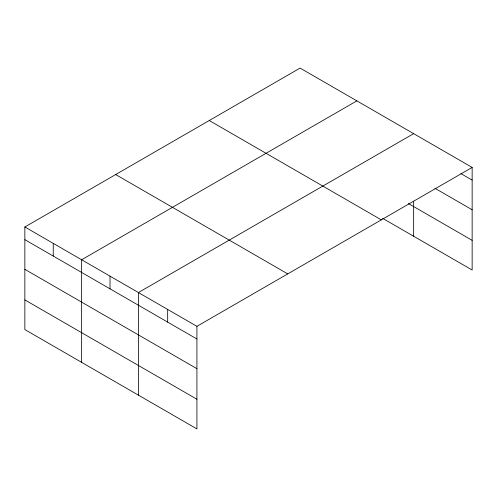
<?xml version="1.0" encoding="UTF-8"?>
<svg xmlns="http://www.w3.org/2000/svg" width="497" height="497" viewBox="0 0 497 497"><rect width="100%" height="100%" fill="white"/><g stroke="black" fill="none" stroke-linecap="round" stroke-linejoin="round"><path stroke-width="0.75" d="M382.615 218.326L472.15 270.014L472.15 167.427L300.082 68.083L24.85 226.986L24.85 329.573L196.918 428.917L196.918 326.33L24.85 226.986M356.865 100.866L81.632 259.769L81.632 362.356M413.647 133.65L138.415 292.553L138.415 395.14M196.918 326.33L472.15 167.427M460.849 173.577L472.15 180.1M434.918 188.276L472.15 209.771M408.366 203.515L472.15 240.343M209.256 120.516L381.323 219.86M115.677 174.546L287.744 273.89M24.85 239.66L196.918 339.004M24.85 269.331L196.918 368.675M24.85 299.902L196.918 399.246M413.647 201.217L413.647 236.237M167.669 309.438L167.669 322.112M110.023 276.158L110.023 288.832M53.241 243.375L53.241 256.048"/></g></svg>
